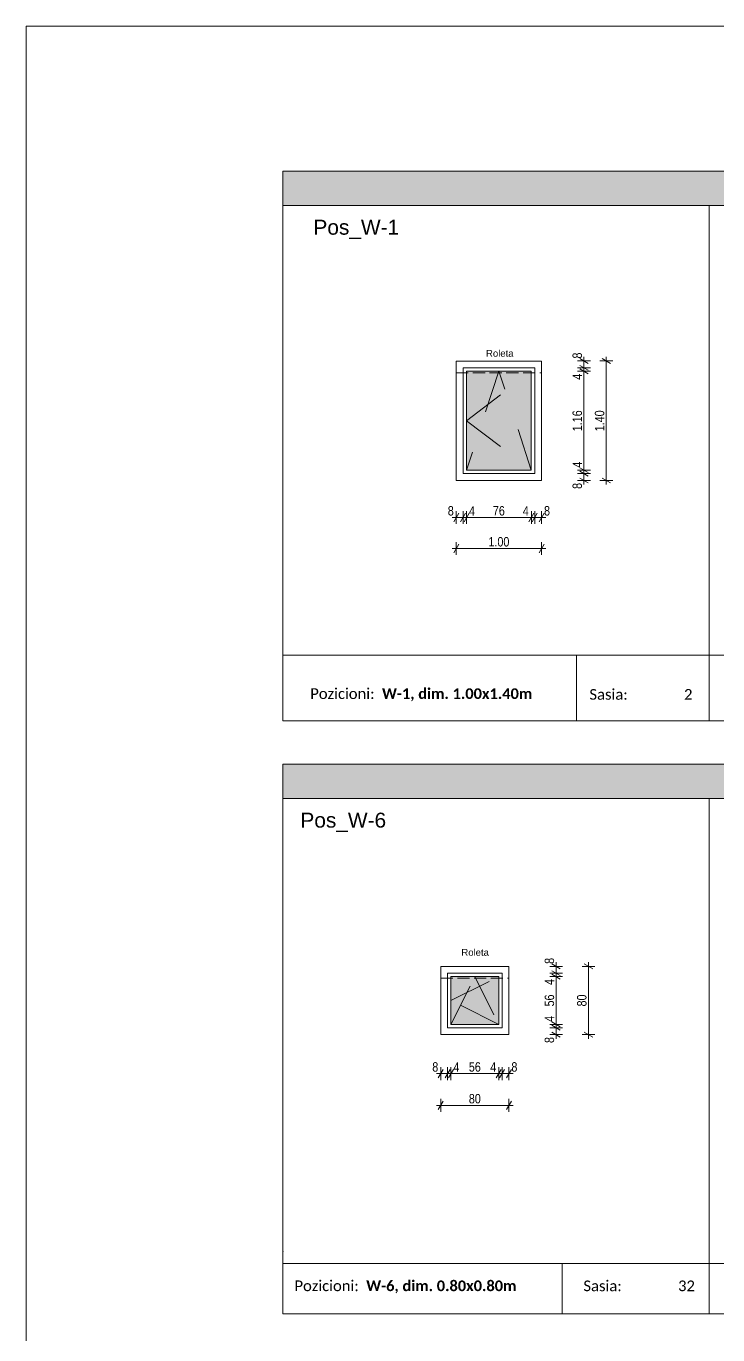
# Model space of a CAD drawing. Header units: feet. Extents: x 2825558 to 2855142, y -68908 to -43151.
# Drawn here: x 2825558 to 2833670, y -58495 to -43151 of the extents above; entities that cross this region are included whole.
import ezdxf

# ---------------------------------------------------------------- set-up
doc = ezdxf.new("R2010")
doc.units = ezdxf.units.FT
doc.header["$MEASUREMENT"] = 0
doc.linetypes.add('Hidden Line', pattern=[195.611112, 141.111112, -54.5])
doc.linetypes.add('thk_line_type', pattern=[1000, 500, -500])
doc.layers.add('Dimensioning - General', color=7, linetype='Continuous')
for name, color, linetype, lineweight in [('Dimensioning - General_Pen_No__1', 7, 'Continuous', 0), ('Lines_Pen_No__41', 7, 'Continuous', 0), ('Shell - Roof_Pen_No__21', 7, 'Continuous', 0), ('Shell - Roof_Pen_No__41', 7, 'Continuous', 0), ('Structural - Bearing_Pen_No__1', 7, 'Continuous', 0), ('Text blocks_Pen_No__1', 7, 'Continuous', 0)]:
    doc.layers.add(name, color=color, linetype=linetype, lineweight=lineweight)
for name, color, linetype, lineweight, true_color in [('Lines_Pen_No__3', 7, 'Continuous', 0, 0xff6600), ('Structural - Bearing_Pen_No__102', 7, 'Continuous', 0, 0xcccccc), ('Structural - Bearing_Pen_No__105', 7, 'Continuous', 0, 0xcae6ff)]:
    doc.layers.add(name, color=color, linetype=linetype, lineweight=lineweight, true_color=true_color)
doc.styles.add('GENERATED_STYLE_1', font='ARIALN.TTF')
doc.styles.add('GENERATED_STYLE_2', font='arial.ttf')
doc.styles.add('GENERATED_STYLE_6', font='calibri.ttf')
doc.dimstyles.new('GENERATED_STYLE__1', dxfattribs={"dimtxt": 110.000002, "dimasz": 76, "dimexe": 0.18, "dimexo": 3, "dimgap": 0.09, "dimtad": 1, "dimlfac": 0.001, "dimzin": 0, "dimdsep": 46, "dimtxsty": 'GENERATED_STYLE_1', "dimblk": 'ARROWHEAD_2', "dimblk1": 'ARROWHEAD_2', "dimblk2": 'ARROWHEAD_2', "dimcen": 0.09, "dimclrd": 7, "dimclre": 7, "dimclrt": 7, "dimadec": 0, "dimazin": 0, "dimtfac": 1, "dimtdec": 4, "dimtmove": 0, "dimatfit": 3, "dimfxl": 1, "dimtolj": 1, "dimtzin": 0, "dimarcsym": 0})
doc.dimstyles.new('GENERATED_STYLE__2', dxfattribs={"dimtxt": 110.000002, "dimasz": 76, "dimexe": 0.18, "dimexo": 3, "dimgap": 0.09, "dimtad": 1, "dimtih": 1, "dimtoh": 1, "dimlfac": 0.001, "dimzin": 0, "dimdsep": 46, "dimtxsty": 'GENERATED_STYLE_1', "dimblk": 'ARROWHEAD_2', "dimblk1": 'ARROWHEAD_2', "dimblk2": 'ARROWHEAD_2', "dimcen": 0.09, "dimclrd": 7, "dimclre": 7, "dimclrt": 7, "dimadec": 0, "dimazin": 0, "dimtfac": 1, "dimtdec": 4, "dimtmove": 0, "dimatfit": 3, "dimfxl": 1, "dimtolj": 1, "dimtzin": 0, "dimarcsym": 0})

# ---------------------------------------------------------------- blocks, each defined once
blk = doc.blocks.new('*D4', base_point=(2247654, -76425))
at = {"layer": 'Dimensioning - General_Pen_No__1', "color": 7, "linetype": 'Continuous', "lineweight": 0, "transparency": 16777216}
for p, q in [((2832175, -48397), (2832025, -48397)), ((2832175, -48477), (2832025, -48477)), ((2832050, -48369), (2832150, -48426)), ((2832050, -48449), (2832150, -48506)), ((2832100, -48477), (2832100, -48397)), ((2832100, -48526), (2832100, -48477))]:
    blk.add_line(p, q, dxfattribs=at)
at = {"layer": 'Dimensioning - General_Pen_No__1', "color": 7, "lineweight": 0, "transparency": 16777216, "insert": (2832078, -48577), "char_height": 110, "attachment_point": 7, "rotation": 90, "style": 'GENERATED_STYLE_1'}
blk.add_mtext('\\A1;8', dxfattribs=at)
blk = doc.blocks.new('ARROWHEAD_2')
at = {"color": 0, "linetype": 'Continuous', "lineweight": 0}
for p, q in [((0, 0), (-1, 0)), ((-0.38, -0.66), (0.38, 0.66))]:
    blk.add_line(p, q, dxfattribs=at)
blk = doc.blocks.new('*D6', base_point=(2247654, -76425))
at = {"layer": 'Dimensioning - General_Pen_No__1', "color": 7, "linetype": 'Continuous', "lineweight": 0, "transparency": 16777216}
for p, q in [((2832050, -48329), (2832150, -48386)), ((2832175, -48357), (2832025, -48357)), ((2832175, -48397), (2832025, -48397)), ((2832050, -48369), (2832150, -48426)), ((2832100, -48397), (2832100, -48357))]:
    blk.add_line(p, q, dxfattribs=at)
blk = doc.blocks.new('*D7', base_point=(2247654, -76425))
at = {"layer": 'Dimensioning - General_Pen_No__1', "color": 7, "linetype": 'Continuous', "lineweight": 0, "transparency": 16777216}
for p, q in [((2832175, -47197), (2832025, -47197)), ((2832050, -47169), (2832150, -47226)), ((2832100, -48357), (2832100, -47197)), ((2832050, -48329), (2832150, -48386)), ((2832175, -48357), (2832025, -48357))]:
    blk.add_line(p, q, dxfattribs=at)
at = {"layer": 'Dimensioning - General_Pen_No__1', "color": 7, "lineweight": 0, "transparency": 16777216, "char_height": 110, "attachment_point": 7, "rotation": 90, "style": 'GENERATED_STYLE_1'}
for s, insert in [('\\A1;4', (2832078, -47297)), ('\\A1;1.16', (2832078, -47901)), ('\\A1;4', (2832078, -48328))]:
    blk.add_mtext(s, dxfattribs=dict(at, insert=insert))
blk = doc.blocks.new('*D8', base_point=(2247654, -76425))
at = {"layer": 'Dimensioning - General_Pen_No__1', "color": 7, "linetype": 'Continuous', "lineweight": 0, "transparency": 16777216}
for p, q in [((2832175, -47157), (2832025, -47157)), ((2832175, -47197), (2832025, -47197)), ((2832050, -47129), (2832150, -47186)), ((2832050, -47169), (2832150, -47226)), ((2832100, -47197), (2832100, -47157))]:
    blk.add_line(p, q, dxfattribs=at)
blk = doc.blocks.new('*D9', base_point=(2247654, -76425))
at = {"layer": 'Dimensioning - General_Pen_No__1', "color": 7, "linetype": 'Continuous', "lineweight": 0, "transparency": 16777216}
for p, q in [((2832175, -47077), (2832025, -47077)), ((2832150, -47106), (2832050, -47049)), ((2832100, -47077), (2832100, -47028)), ((2832100, -47157), (2832100, -47077)), ((2832175, -47157), (2832025, -47157)), ((2832050, -47129), (2832150, -47186))]:
    blk.add_line(p, q, dxfattribs=at)
at = {"layer": 'Dimensioning - General_Pen_No__1', "color": 7, "lineweight": 0, "transparency": 16777216, "insert": (2832078, -47048), "char_height": 110, "attachment_point": 7, "rotation": 90, "style": 'GENERATED_STYLE_1'}
blk.add_mtext('\\A1;8', dxfattribs=at)
blk = doc.blocks.new('*D10', base_point=(2247654, -76425))
at = {"layer": 'Dimensioning - General_Pen_No__1', "color": 7, "linetype": 'Continuous', "lineweight": 0, "transparency": 16777216}
for p, q in [((2832437, -47077), (2832287, -47077)), ((2832412, -47106), (2832312, -47049)), ((2832362, -47077), (2832362, -47028)), ((2832362, -48477), (2832362, -47077)), ((2832437, -48477), (2832287, -48477)), ((2832312, -48449), (2832412, -48506)), ((2832362, -48526), (2832362, -48477))]:
    blk.add_line(p, q, dxfattribs=at)
at = {"layer": 'Dimensioning - General_Pen_No__1', "color": 7, "lineweight": 0, "transparency": 16777216, "insert": (2832340, -47901), "char_height": 110, "attachment_point": 7, "rotation": 90, "style": 'GENERATED_STYLE_1'}
blk.add_mtext('\\A1;1.40', dxfattribs=at)
blk = doc.blocks.new('*D11', base_point=(2247654, -76425))
at = {"layer": 'Dimensioning - General_Pen_No__1', "color": 7, "linetype": 'Continuous', "lineweight": 0, "transparency": 16777216}
for p, q in [((2830554, -48912), (2830603, -48912)), ((2830632, -48862), (2830574, -48962)), ((2830603, -48987), (2830603, -48837)), ((2830603, -48912), (2830683, -48912)), ((2830712, -48862), (2830654, -48962)), ((2830683, -48987), (2830683, -48837))]:
    blk.add_line(p, q, dxfattribs=at)
at = {"layer": 'Dimensioning - General_Pen_No__1', "color": 7, "lineweight": 0, "transparency": 16777216, "insert": (2830503, -48890), "char_height": 110, "attachment_point": 7, "style": 'GENERATED_STYLE_1'}
blk.add_mtext('\\A1;8', dxfattribs=at)
blk = doc.blocks.new('*D12', base_point=(2247654, -76425))
at = {"layer": 'Dimensioning - General_Pen_No__1', "color": 7, "linetype": 'Continuous', "lineweight": 0, "transparency": 16777216}
for p, q in [((2830712, -48862), (2830654, -48962)), ((2830683, -48987), (2830683, -48837)), ((2830683, -48912), (2830723, -48912)), ((2830752, -48862), (2830694, -48962)), ((2830723, -48987), (2830723, -48837))]:
    blk.add_line(p, q, dxfattribs=at)
blk = doc.blocks.new('*D13', base_point=(2247654, -76425))
at = {"layer": 'Dimensioning - General_Pen_No__1', "color": 7, "linetype": 'Continuous', "lineweight": 0, "transparency": 16777216}
for p, q in [((2830752, -48862), (2830694, -48962)), ((2830723, -48987), (2830723, -48837)), ((2830723, -48912), (2831483, -48912)), ((2831512, -48862), (2831454, -48962)), ((2831483, -48987), (2831483, -48837))]:
    blk.add_line(p, q, dxfattribs=at)
at = {"layer": 'Dimensioning - General_Pen_No__1', "color": 7, "lineweight": 0, "transparency": 16777216, "char_height": 110, "attachment_point": 7, "style": 'GENERATED_STYLE_1'}
for s, insert in [('\\A1;4', (2830752, -48890)), ('\\A1;76', (2831032, -48890)), ('\\A1;4', (2831383, -48890))]:
    blk.add_mtext(s, dxfattribs=dict(at, insert=insert))
blk = doc.blocks.new('*D14', base_point=(2247654, -76425))
at = {"layer": 'Dimensioning - General_Pen_No__1', "color": 7, "linetype": 'Continuous', "lineweight": 0, "transparency": 16777216}
for p, q in [((2831512, -48862), (2831454, -48962)), ((2831483, -48987), (2831483, -48837)), ((2831483, -48912), (2831523, -48912)), ((2831552, -48862), (2831494, -48962)), ((2831523, -48987), (2831523, -48837))]:
    blk.add_line(p, q, dxfattribs=at)
blk = doc.blocks.new('*D15', base_point=(2247654, -76425))
at = {"layer": 'Dimensioning - General_Pen_No__1', "color": 7, "linetype": 'Continuous', "lineweight": 0, "transparency": 16777216}
for p, q in [((2831552, -48862), (2831494, -48962)), ((2831523, -48987), (2831523, -48837)), ((2831523, -48912), (2831603, -48912)), ((2831574, -48962), (2831632, -48862)), ((2831603, -48987), (2831603, -48837)), ((2831603, -48912), (2831652, -48912))]:
    blk.add_line(p, q, dxfattribs=at)
at = {"layer": 'Dimensioning - General_Pen_No__1', "color": 7, "lineweight": 0, "transparency": 16777216, "insert": (2831632, -48890), "char_height": 110, "attachment_point": 7, "style": 'GENERATED_STYLE_1'}
blk.add_mtext('\\A1;8', dxfattribs=at)
blk = doc.blocks.new('*D16', base_point=(2247654, -76425))
at = {"layer": 'Dimensioning - General_Pen_No__1', "color": 7, "linetype": 'Continuous', "lineweight": 0, "transparency": 16777216}
for p, q in [((2830632, -49225), (2830574, -49325)), ((2830603, -49350), (2830603, -49200)), ((2831574, -49325), (2831632, -49225)), ((2831603, -49350), (2831603, -49200)), ((2830554, -49275), (2830603, -49275)), ((2830603, -49275), (2831603, -49275)), ((2831603, -49275), (2831652, -49275))]:
    blk.add_line(p, q, dxfattribs=at)
at = {"layer": 'Dimensioning - General_Pen_No__1', "color": 7, "lineweight": 0, "transparency": 16777216, "insert": (2830980, -49253), "char_height": 110, "attachment_point": 7, "style": 'GENERATED_STYLE_1'}
blk.add_mtext('\\A1;1.00', dxfattribs=at)
blk = doc.blocks.new('*D66', base_point=(2247654, -76425))
at = {"layer": 'Dimensioning - General_Pen_No__1', "color": 7, "linetype": 'Continuous', "lineweight": 0, "transparency": 16777216}
for p, q in [((2830449, -55383), (2830391, -55483)), ((2830420, -55508), (2830420, -55358)), ((2830529, -55383), (2830471, -55483)), ((2830500, -55508), (2830500, -55358)), ((2830371, -55433), (2830420, -55433)), ((2830420, -55433), (2830500, -55433))]:
    blk.add_line(p, q, dxfattribs=at)
at = {"layer": 'Dimensioning - General_Pen_No__1', "color": 7, "lineweight": 0, "transparency": 16777216, "insert": (2830321, -55411), "char_height": 110, "attachment_point": 7, "style": 'GENERATED_STYLE_1'}
blk.add_mtext('\\A1;8', dxfattribs=at)
blk = doc.blocks.new('*D67', base_point=(2247654, -76425))
at = {"layer": 'Dimensioning - General_Pen_No__1', "color": 7, "linetype": 'Continuous', "lineweight": 0, "transparency": 16777216}
for p, q in [((2830529, -55383), (2830471, -55483)), ((2830500, -55508), (2830500, -55358)), ((2830569, -55383), (2830511, -55483)), ((2830540, -55508), (2830540, -55358)), ((2830500, -55433), (2830540, -55433))]:
    blk.add_line(p, q, dxfattribs=at)
blk = doc.blocks.new('*D68', base_point=(2247654, -76425))
at = {"layer": 'Dimensioning - General_Pen_No__1', "color": 7, "linetype": 'Continuous', "lineweight": 0, "transparency": 16777216}
for p, q in [((2830569, -55383), (2830511, -55483)), ((2830540, -55508), (2830540, -55358)), ((2831129, -55383), (2831071, -55483)), ((2831100, -55508), (2831100, -55358)), ((2830540, -55433), (2831100, -55433))]:
    blk.add_line(p, q, dxfattribs=at)
at = {"layer": 'Dimensioning - General_Pen_No__1', "color": 7, "lineweight": 0, "transparency": 16777216, "char_height": 110, "attachment_point": 7, "style": 'GENERATED_STYLE_1'}
for s, insert in [('\\A1;4', (2830569, -55411)), ('\\A1;56', (2830750, -55411)), ('\\A1;4', (2831001, -55411))]:
    blk.add_mtext(s, dxfattribs=dict(at, insert=insert))
blk = doc.blocks.new('*D69', base_point=(2247654, -76425))
at = {"layer": 'Dimensioning - General_Pen_No__1', "color": 7, "linetype": 'Continuous', "lineweight": 0, "transparency": 16777216}
for p, q in [((2831129, -55383), (2831071, -55483)), ((2831100, -55508), (2831100, -55358)), ((2831169, -55383), (2831111, -55483)), ((2831140, -55508), (2831140, -55358)), ((2831100, -55433), (2831140, -55433))]:
    blk.add_line(p, q, dxfattribs=at)
blk = doc.blocks.new('*D70', base_point=(2247654, -76425))
at = {"layer": 'Dimensioning - General_Pen_No__1', "color": 7, "linetype": 'Continuous', "lineweight": 0, "transparency": 16777216}
for p, q in [((2831169, -55383), (2831111, -55483)), ((2831140, -55508), (2831140, -55358)), ((2831191, -55483), (2831249, -55383)), ((2831220, -55508), (2831220, -55358)), ((2831140, -55433), (2831220, -55433)), ((2831220, -55433), (2831269, -55433))]:
    blk.add_line(p, q, dxfattribs=at)
at = {"layer": 'Dimensioning - General_Pen_No__1', "color": 7, "lineweight": 0, "transparency": 16777216, "insert": (2831249, -55411), "char_height": 110, "attachment_point": 7, "style": 'GENERATED_STYLE_1'}
blk.add_mtext('\\A1;8', dxfattribs=at)
blk = doc.blocks.new('*D71', base_point=(2247654, -76425))
at = {"layer": 'Dimensioning - General_Pen_No__1', "color": 7, "linetype": 'Continuous', "lineweight": 0, "transparency": 16777216}
for p, q in [((2830371, -55805), (2830420, -55805)), ((2830449, -55755), (2830391, -55855)), ((2830420, -55880), (2830420, -55730)), ((2830420, -55805), (2831220, -55805)), ((2831191, -55855), (2831249, -55755)), ((2831220, -55880), (2831220, -55730)), ((2831220, -55805), (2831269, -55805))]:
    blk.add_line(p, q, dxfattribs=at)
at = {"layer": 'Dimensioning - General_Pen_No__1', "color": 7, "lineweight": 0, "transparency": 16777216, "insert": (2830750, -55783), "char_height": 110, "attachment_point": 7, "style": 'GENERATED_STYLE_1'}
blk.add_mtext('\\A1;80', dxfattribs=at)
blk = doc.blocks.new('*D72', base_point=(2247654, -76425))
at = {"layer": 'Dimensioning - General_Pen_No__1', "color": 7, "linetype": 'Continuous', "lineweight": 0, "transparency": 16777216}
for p, q in [((2831848, -54895), (2831698, -54895)), ((2831723, -54866), (2831823, -54924)), ((2831773, -54975), (2831773, -54895)), ((2831848, -54975), (2831698, -54975)), ((2831723, -54946), (2831823, -55004)), ((2831773, -55024), (2831773, -54975))]:
    blk.add_line(p, q, dxfattribs=at)
at = {"layer": 'Dimensioning - General_Pen_No__1', "color": 7, "lineweight": 0, "transparency": 16777216, "insert": (2831751, -55074), "char_height": 110, "attachment_point": 7, "rotation": 90, "style": 'GENERATED_STYLE_1'}
blk.add_mtext('\\A1;8', dxfattribs=at)
blk = doc.blocks.new('*D73', base_point=(2247654, -76425))
at = {"layer": 'Dimensioning - General_Pen_No__1', "color": 7, "linetype": 'Continuous', "lineweight": 0, "transparency": 16777216}
for p, q in [((2831848, -54855), (2831698, -54855)), ((2831848, -54895), (2831698, -54895)), ((2831723, -54826), (2831823, -54884)), ((2831723, -54866), (2831823, -54924)), ((2831773, -54895), (2831773, -54855))]:
    blk.add_line(p, q, dxfattribs=at)
blk = doc.blocks.new('*D74', base_point=(2247654, -76425))
at = {"layer": 'Dimensioning - General_Pen_No__1', "color": 7, "linetype": 'Continuous', "lineweight": 0, "transparency": 16777216}
for p, q in [((2831848, -54295), (2831698, -54295)), ((2831723, -54266), (2831823, -54324)), ((2831773, -54855), (2831773, -54295)), ((2831848, -54855), (2831698, -54855)), ((2831723, -54826), (2831823, -54884))]:
    blk.add_line(p, q, dxfattribs=at)
at = {"layer": 'Dimensioning - General_Pen_No__1', "color": 7, "lineweight": 0, "transparency": 16777216, "char_height": 110, "attachment_point": 7, "rotation": 90, "style": 'GENERATED_STYLE_1'}
for s, insert in [('\\A1;4', (2831751, -54394)), ('\\A1;56', (2831751, -54645)), ('\\A1;4', (2831751, -54826))]:
    blk.add_mtext(s, dxfattribs=dict(at, insert=insert))
blk = doc.blocks.new('*D75', base_point=(2247654, -76425))
at = {"layer": 'Dimensioning - General_Pen_No__1', "color": 7, "linetype": 'Continuous', "lineweight": 0, "transparency": 16777216}
for p, q in [((2831848, -54255), (2831698, -54255)), ((2831848, -54295), (2831698, -54295)), ((2831723, -54226), (2831823, -54284)), ((2831723, -54266), (2831823, -54324)), ((2831773, -54295), (2831773, -54255))]:
    blk.add_line(p, q, dxfattribs=at)
blk = doc.blocks.new('*D76', base_point=(2247654, -76425))
at = {"layer": 'Dimensioning - General_Pen_No__1', "color": 7, "linetype": 'Continuous', "lineweight": 0, "transparency": 16777216}
for p, q in [((2831823, -54204), (2831723, -54146)), ((2831773, -54175), (2831773, -54126)), ((2831848, -54175), (2831698, -54175)), ((2831848, -54255), (2831698, -54255)), ((2831723, -54226), (2831823, -54284)), ((2831773, -54255), (2831773, -54175))]:
    blk.add_line(p, q, dxfattribs=at)
at = {"layer": 'Dimensioning - General_Pen_No__1', "color": 7, "lineweight": 0, "transparency": 16777216, "insert": (2831751, -54146), "char_height": 110, "attachment_point": 7, "rotation": 90, "style": 'GENERATED_STYLE_1'}
blk.add_mtext('\\A1;8', dxfattribs=at)
blk = doc.blocks.new('*D77', base_point=(2247654, -76425))
at = {"layer": 'Dimensioning - General_Pen_No__1', "color": 7, "linetype": 'Continuous', "lineweight": 0, "transparency": 16777216}
for p, q in [((2832203, -54204), (2832103, -54146)), ((2832153, -54175), (2832153, -54126)), ((2832228, -54175), (2832078, -54175)), ((2832153, -54975), (2832153, -54175)), ((2832228, -54975), (2832078, -54975)), ((2832103, -54946), (2832203, -55004)), ((2832153, -55024), (2832153, -54975))]:
    blk.add_line(p, q, dxfattribs=at)
at = {"layer": 'Dimensioning - General_Pen_No__1', "color": 7, "lineweight": 0, "transparency": 16777216, "insert": (2832131, -54645), "char_height": 110, "attachment_point": 7, "rotation": 90, "style": 'GENERATED_STYLE_1'}
blk.add_mtext('\\A1;80', dxfattribs=at)

msp = doc.modelspace()

# ---------------------------------------------------------------- hatches: boundary and pattern name
at = {"layer": 'Structural - Bearing_Pen_No__102', "linetype": 'Continuous', "lineweight": 0, "true_color": 0xf2f2f2}
for points in [[(2849504.754, -44852.018), (2828569.835, -44852.018), (2828569.835, -45252.795), (2849504.754, -45252.795)], [(2849504.754, -51804.288), (2828569.835, -51804.288), (2828569.835, -52205.065), (2849504.754, -52205.065)]]:
    msp.add_hatch(color=7, dxfattribs=at).paths.add_polyline_path(points)
at = {"layer": 'Structural - Bearing_Pen_No__105', "linetype": 'Continuous', "lineweight": 0, "true_color": 0xf1f8ff}
for points in [[(2830722.762, -48357.378), (2831482.762, -48357.378), (2831482.762, -47197.378), (2830722.762, -47197.378)], [(2831100.109, -54854.803), (2831100.109, -54294.803), (2830540.109, -54294.803), (2830540.109, -54854.803)]]:
    msp.add_hatch(color=7, dxfattribs=at).paths.add_polyline_path(points)

# ---------------------------------------------------------------- linework, layer by layer
at = {"layer": 'Lines_Pen_No__3', "color": 30, "linetype": 'Hidden Line', "lineweight": 0, "true_color": 0xff6600}
for p, q in [((2831602.762, -47077.378), (2830602.762, -47077.378)), ((2830602.762, -47217.378), (2830602.762, -47077.378)), ((2831602.762, -47217.378), (2831602.762, -47077.378)), ((2830602.762, -47217.378), (2831602.762, -47217.378)), ((2830420.109, -54314.803), (2830420.109, -54174.803)), ((2831220.109, -54174.803), (2830420.109, -54174.803)), ((2830420.109, -54314.803), (2830420.109, -54174.803)), ((2830420.109, -54314.803), (2831220.109, -54314.803)), ((2831220.109, -54314.803), (2831220.109, -54174.803))]:
    msp.add_line(p, q, dxfattribs=at)
at = {"layer": 'Lines_Pen_No__41', "color": 7, "linetype": 'Continuous', "lineweight": 0}
for p, q in [((2828569.835, -45252.795), (2828569.835, -51298.059)), ((2833569.835, -45252.795), (2833569.835, -51298.059)), ((2831602.762, -47077.378), (2830602.762, -47077.378)), ((2830602.762, -47077.378), (2830602.762, -48477.378)), ((2831602.762, -48477.378), (2831602.762, -47077.378)), ((2830682.762, -47157.378), (2830682.762, -48397.378)), ((2831522.762, -47157.378), (2830682.762, -47157.378)), ((2830722.762, -47197.378), (2830722.762, -48357.378)), ((2831482.762, -47197.378), (2830722.762, -47197.378)), ((2831482.762, -48357.378), (2831482.762, -47197.378)), ((2831522.762, -48397.378), (2831522.762, -47157.378)), ((2830602.762, -48477.378), (2831602.762, -48477.378)), ((2830682.762, -48397.378), (2831522.762, -48397.378)), ((2830722.762, -48357.378), (2831482.762, -48357.378)), ((2828569.835, -51298.059), (2836414.814, -51298.059)), ((2828569.835, -52205.065), (2828569.835, -58250.33)), ((2833569.835, -52205.065), (2833569.835, -58250.33)), ((2828569.835, -58250.33), (2829045.747, -58250.33)), ((2829045.747, -58250.33), (2829237.107, -58250.33)), ((2829045.747, -58250.33), (2836105.768, -58250.33))]:
    msp.add_line(p, q, dxfattribs=at)
at = {"layer": 'Lines_Pen_No__41', "color": 7, "linetype": 'thk_line_type', "lineweight": 0}
for p, q in [((2830722.762, -47777.378), (2831482.762, -47197.378)), ((2831102.762, -47197.378), (2830722.762, -48357.378)), ((2831482.762, -48357.378), (2831102.762, -47197.378)), ((2830722.762, -47777.378), (2831482.762, -48357.378)), ((2830540.109, -54854.803), (2830820.109, -54294.803)), ((2830540.109, -54574.803), (2831100.109, -54294.803)), ((2830820.109, -54294.803), (2831100.109, -54854.803)), ((2831100.109, -54854.803), (2830540.109, -54574.803))]:
    msp.add_line(p, q, dxfattribs=at)
at = {"layer": 'Lines_Pen_No__41', "color": 7, "linetype": 'Continuous', "lineweight": 0}
for points in [[(2830420.109, -54174.803), (2831220.109, -54174.803), (2831220.109, -54974.803), (2830420.109, -54974.803)], [(2830500.109, -54254.803), (2831140.109, -54254.803), (2831140.109, -54894.803), (2830500.109, -54894.803)], [(2830540.109, -54294.803), (2831100.109, -54294.803), (2831100.109, -54854.803), (2830540.109, -54854.803)]]:
    msp.add_lwpolyline(points, close=True, dxfattribs=at)
at = {"layer": 'Shell - Roof_Pen_No__21', "color": 7, "linetype": 'Continuous', "lineweight": 0}
for p in [(2825557.579, -67651.285), (2855057.579, -43151.285)]:
    msp.add_line(p, (2825557.579, -43151.285), dxfattribs=at)
at = {"layer": 'Shell - Roof_Pen_No__41', "color": 7, "linetype": 'Continuous', "lineweight": 0}
for p, q in [((2828569.835, -50526.21), (2844082.022, -50526.21)), ((2832010.867, -50526.21), (2832010.867, -51298.059)), ((2828569.835, -57658.572), (2849504.754, -57658.572)), ((2831845.799, -57658.572), (2831845.799, -58250.33))]:
    msp.add_line(p, q, dxfattribs=at)
msp.add_point((2828569.835, -57517.119), dxfattribs=at)
at = {"layer": 'Structural - Bearing_Pen_No__1', "color": 7, "linetype": 'Continuous', "lineweight": 0, "flags": 128}
for points in [[(2849504.754, -44852.018), (2828569.835, -44852.018), (2828569.835, -45252.795), (2849504.754, -45252.795)], [(2830722.762, -48357.378), (2831482.762, -48357.378), (2831482.762, -47197.378), (2830722.762, -47197.378)], [(2849504.754, -51804.288), (2828569.835, -51804.288), (2828569.835, -52205.065), (2849504.754, -52205.065)], [(2831100.109, -54854.803), (2831100.109, -54294.803), (2830540.109, -54294.803), (2830540.109, -54854.803)]]:
    msp.add_lwpolyline(points, close=True, dxfattribs=at)

# ---------------------------------------------------------------- texts
at = {"layer": 'Dimensioning - General_Pen_No__1', "color": 7, "linetype": 'Continuous', "lineweight": 0, "char_height": 80, "attachment_point": 2, "style": 'GENERATED_STYLE_2'}
for insert in [(2831113.006, -46947.354), (2830823.823, -53971.272)]:
    msp.add_mtext('\\A1;Roleta ', dxfattribs=dict(at, insert=insert))
at = {"layer": 'Text blocks_Pen_No__1', "color": 7, "style": 'GENERATED_STYLE_6'}
msp.add_text('Sasia:               2', height=125, dxfattribs=at).set_placement((2832164.257, -51048.748))
at = {"layer": 'Text blocks_Pen_No__1', "color": 7, "linetype": 'Continuous', "lineweight": 0}
for s, insert, char_height, attachment_point, style in [('\\A1;Pos_W-1', (2829429.814, -45420.961), 175, 2, 'GENERATED_STYLE_2'), ('\\A1;Pozicioni: {\\fCalibri|b1|i0|c0|p34; W-1, dim. 1.00x1.40m}', (2828889.863, -50914.692), 125, 1, 'GENERATED_STYLE_6'), ('\\A1;Pos_W-6', (2829277.018, -52373.232), 175, 2, 'GENERATED_STYLE_2'), ('\\A1;Pozicioni: {\\fCalibri|b1|i0|c0|p34; W-6, dim. 0.80x0.80m}', (2828704.695, -57857.854), 125, 1, 'GENERATED_STYLE_6'), ('\\A1;Sasia:               32', (2832093.977, -57858.785), 125, 1, 'GENERATED_STYLE_6')]:
    msp.add_mtext(s, dxfattribs=dict(at, insert=insert, char_height=char_height, attachment_point=attachment_point, style=style))

# ---------------------------------------------------------------- dimensions: what is measured, and where the dimension line sits
at = {"layer": 'Dimensioning - General', "color": 7, "linetype": 'Continuous', "lineweight": 0}
for base, p1, p2, picture, middle in [((2832100.121, -47077.378), (2831522.762, -47157.378), (2831602.762, -47077.378), '*D9', (2832023.121, -47006.548)), ((2832361.618, -47077.378), (2831602.762, -48477.378), (2831602.762, -47077.378), '*D10', (2832284.618, -47757.708)), ((2832100.121, -47157.378), (2831482.762, -47197.378), (2831522.762, -47157.378), '*D8', (2832023.121, -47254.749)), ((2832100.121, -47197.378), (2831482.762, -48357.378), (2831482.762, -47197.378), '*D7', (2832023.121, -47757.708)), ((2832100.121, -48357.378), (2831522.762, -48397.378), (2831482.762, -48357.378), '*D6', (2832023.121, -48286.548)), ((2832100.121, -48397.378), (2831602.762, -48477.378), (2831522.762, -48397.378), '*D4', (2832023.121, -48534.749)), ((2831772.81, -54174.803), (2831140.109, -54254.803), (2831220.109, -54174.803), '*D76', (2831695.81, -54103.973)), ((2832152.942, -54174.803), (2831220.109, -54974.803), (2831220.109, -54174.803), '*D77', (2832075.942, -54561.344)), ((2831772.81, -54254.803), (2831100.109, -54294.803), (2831140.109, -54254.803), '*D75', (2831695.81, -54352.173)), ((2831772.81, -54294.803), (2831100.109, -54854.803), (2831100.109, -54294.803), '*D74', (2831695.81, -54561.344)), ((2831772.81, -54854.803), (2831140.109, -54894.803), (2831100.109, -54854.803), '*D73', (2831695.81, -54783.973)), ((2831772.81, -54894.803), (2831220.109, -54974.803), (2831140.109, -54894.803), '*D72', (2831695.81, -55032.173))]:
    dim = msp.add_linear_dim(base=base, p1=p1, p2=p2, angle=90, dimstyle='GENERATED_STYLE__1', dxfattribs=at)
    dim.commit()
    dim.dimension.update_dxf_attribs({"geometry": picture, "text_midpoint": middle, "dimtype": 160, "text_rotation": 90})
for base, p1, p2, picture, middle in [((2830682.762, -48911.6), (2830602.762, -48477.378), (2830682.762, -48397.378), '*D11', (2830545.392, -48834.6)), ((2831602.762, -49274.79), (2830602.762, -48477.378), (2831602.762, -48477.378), '*D16', (2831122.432, -49197.79)), ((2830722.762, -48911.6), (2830682.762, -48397.378), (2830722.762, -48357.378), '*D12', (2830793.592, -48834.6)), ((2831482.762, -48911.6), (2830722.762, -48357.378), (2831482.762, -48357.378), '*D13', (2831116.221, -48834.6)), ((2831522.762, -48911.6), (2831482.762, -48357.378), (2831522.762, -48397.378), '*D14', (2831425.392, -48834.6)), ((2831602.762, -48911.6), (2831522.762, -48397.378), (2831602.762, -48477.378), '*D15', (2831673.592, -48834.6)), ((2830500.109, -55433.007), (2830420.109, -54974.803), (2830500.109, -54894.803), '*D66', (2830362.738, -55356.007)), ((2830540.109, -55433.007), (2830500.109, -54894.803), (2830540.109, -54854.803), '*D67', (2830610.938, -55356.007)), ((2831100.109, -55433.007), (2830540.109, -54854.803), (2831100.109, -54854.803), '*D68', (2830833.567, -55356.007)), ((2831140.109, -55433.007), (2831100.109, -54854.803), (2831140.109, -54894.803), '*D69', (2831042.738, -55356.007)), ((2831220.109, -55433.007), (2831140.109, -54894.803), (2831220.109, -54974.803), '*D70', (2831290.938, -55356.007)), ((2831220.109, -55805.286), (2830420.109, -54974.803), (2831220.109, -54974.803), '*D71', (2830833.567, -55728.286))]:
    dim = msp.add_linear_dim(base=base, p1=p1, p2=p2, dimstyle='GENERATED_STYLE__2', dxfattribs=at)
    dim.commit()
    dim.dimension.update_dxf_attribs({"geometry": picture, "text_midpoint": middle, "dimtype": 160})

doc.saveas('drawing.dxf')
